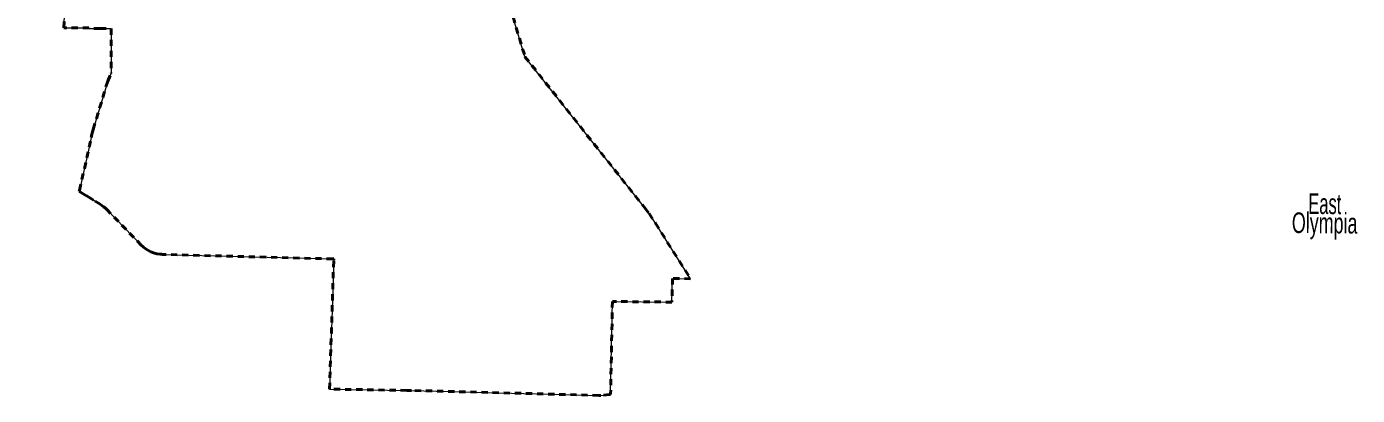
# Model space of a CAD drawing. Header units: feet. Extents: x -903180 to 1023491, y -707744 to 564635.
# Drawn here: x -485351 to -459487, y -192923 to -185742 of the extents above; entities that cross this region are included whole.
import ezdxf

# ---------------------------------------------------------------- set-up
doc = ezdxf.new("R2010")
doc.units = ezdxf.units.FT
doc.header["$LTSCALE"] = 80
doc.linetypes.add('SHORT_DASHED', pattern=[2.7, 1.5, -1.2])
doc.layers.add('13', color=7, linetype='SHORT_DASHED', lineweight=40)
doc.layers.add('58', color=7, linetype='Continuous', lineweight=13)
doc.layers.add('16', color=7, linetype='Continuous')

msp = doc.modelspace()

# ---------------------------------------------------------------- linework, layer by layer
at = {"layer": '13'}
msp.add_line((-474190.75, -192921.17), (-474209.18, -192922.78), dxfattribs=at)
for points in [[(-484624.91, -185766.55), (-484609.02, -184780.01), (-485350.68, -184764.28)], [(-476082.6, -184932.33), (-475665.43, -186328.18), (-473337.97, -189271.29), (-473253.91, -189382.21), (-473129.73, -189572.28), (-472446.9, -190650.26), (-472797, -190646.05), (-472809, -191106.05), (-473965, -191094.05), (-474000.65, -192884.57), (-474001.05, -192904.56), (-474021.2, -192906.32), (-474190.75, -192921.17)], [(-483925.05, -185781.1), (-484140.05, -185781.37), (-484139.83, -185766.38), (-484624.91, -185766.55)], [(-483925.05, -185781.1), (-483710.05, -185781.46), (-483708.84, -186650.63)], [(-474209.18, -192922.78), (-474230.75, -192922.21), (-477871.47, -192825.25), (-477921.99, -192825.64), (-477946.7, -192825.84), (-477961.99, -192825.57), (-479463.23, -192799.32), (-479382.04, -190286.07), (-479381.39, -190266.06), (-479401.39, -190265.52), (-482710.04, -190177.08), (-482730.04, -190175.42), (-482750.04, -190173.91), (-482761.24, -190173.06), (-482822.01, -190163.59), (-482881.45, -190147.82), (-482938.93, -190125.92), (-482993.79, -190098.13), (-483045.46, -190064.77), (-483077.2, -190039.19), (-483094.52, -190025.23), (-483116.56, -190002.47), (-483788.05, -189308.96), (-483814.3, -189282.83), (-483830.66, -189266.55), (-483854.3, -189249.03), (-483918.58, -189201.41), (-484049.65, -189120.85), (-484088.04, -189097.26), (-484089.65, -189096.26), (-484199.72, -189027.89), (-484306.6, -188962.44), (-484326.61, -188950.18), (-484322.16, -188930.14), (-484135.7, -188090.02), (-484095.67, -187903.52), (-484091.2, -187882.69), (-484086.63, -187863.52), (-484058.16, -187744.02), (-483774.42, -186806.37), (-483708.84, -186650.63)]]:
    msp.add_lwpolyline(points, dxfattribs=at)
at = {"layer": '58'}
for points in [[(-484609.02, -184780.01), (-484624.91, -185766.55), (-484139.83, -185766.38), (-484140.05, -185781.37), (-483710.05, -185781.46), (-483708.84, -186650.63), (-483774.42, -186806.37), (-484058.16, -187744.02), (-484086.63, -187863.52), (-484091.2, -187882.69), (-484095.67, -187903.52), (-484135.7, -188090.02), (-484322.16, -188930.14), (-484326.61, -188950.18), (-484306.6, -188962.44), (-484199.72, -189027.89), (-484089.65, -189096.26), (-484088.04, -189097.26), (-484049.65, -189120.85), (-483918.58, -189201.41), (-483854.3, -189249.03), (-483830.66, -189266.55), (-483814.3, -189282.83), (-483788.05, -189308.96), (-483116.56, -190002.47), (-483094.52, -190025.23), (-483077.2, -190039.19), (-483045.46, -190064.77), (-482993.79, -190098.13), (-482938.93, -190125.92), (-482881.45, -190147.82), (-482822.01, -190163.59), (-482761.24, -190173.06), (-482750.04, -190173.91)], [(-482750.04, -190173.91), (-482730.04, -190175.42), (-482710.04, -190177.08), (-479401.39, -190265.52), (-479381.39, -190266.06), (-479382.04, -190286.07), (-479463.23, -192799.32), (-477961.99, -192825.57), (-477946.7, -192825.84), (-477921.99, -192825.64), (-477871.47, -192825.25), (-474230.75, -192922.21), (-474209.18, -192922.78), (-474190.75, -192921.17), (-474021.2, -192906.32), (-474001.05, -192904.56), (-474000.65, -192884.57), (-473965, -191094.05), (-472809, -191106.05), (-472797, -190646.05), (-472446.9, -190650.26), (-473129.73, -189572.28), (-473253.91, -189382.21), (-473337.97, -189271.29), (-475665.43, -186328.18), (-476082.6, -184932.33)]]:
    msp.add_lwpolyline(points, dxfattribs=at)

# ---------------------------------------------------------------- texts
at = {"layer": '16'}
for s, width, p in [('East', 0.6, (-460442.81, -189387.83)), ('Olympia', 0.65, (-460762.51, -189758.77))]:
    msp.add_text(s, height=400, rotation=359.37, dxfattribs=dict(at, width=width)).set_placement(p)

doc.saveas('drawing.dxf')
